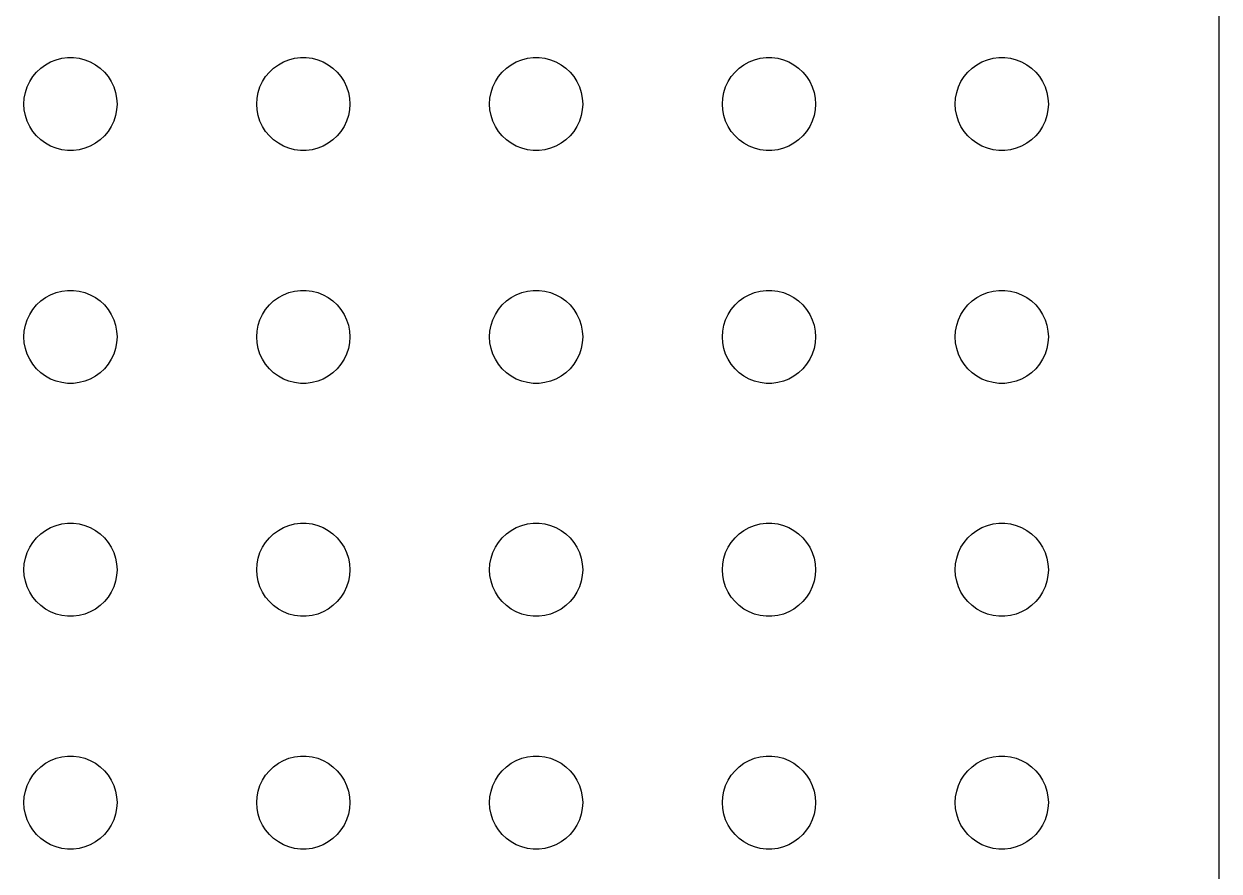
# Model space of a CAD drawing. Header units: metres. Extents: x -150 to 150, y -112 to 112.
# Drawn here: x 111 to 149.5, y -84.71 to -57.42 of the extents above; entities that cross this region are included whole.
import ezdxf

# ---------------------------------------------------------------- set-up
doc = ezdxf.new("R2010")
doc.units = ezdxf.units.M

msp = doc.modelspace()

# ---------------------------------------------------------------- linework, layer by layer
for p, q in [((149.5, -107), (149.5, 107)), ((112.219, -58.5266), (112.406, -58.503)), ((112.406, -58.503), (112.594, -58.503)), ((112.594, -58.503), (112.781, -58.5266)), ((119.719, -58.5266), (119.906, -58.503)), ((119.906, -58.503), (120.094, -58.503)), ((120.094, -58.503), (120.281, -58.5266)), ((127.219, -58.5266), (127.406, -58.503)), ((127.406, -58.503), (127.594, -58.503)), ((127.594, -58.503), (127.781, -58.5266)), ((134.719, -58.5266), (134.906, -58.503)), ((134.906, -58.503), (135.094, -58.503)), ((135.094, -58.503), (135.281, -58.5266)), ((142.219, -58.5266), (142.406, -58.503)), ((142.406, -58.503), (142.594, -58.503)), ((142.594, -58.503), (142.781, -58.5266)), ((111.407, -58.9732), (111.544, -58.8442)), ((111.544, -58.8442), (111.696, -58.7335)), ((111.696, -58.7335), (111.861, -58.6428)), ((111.861, -58.6428), (112.036, -58.5734)), ((112.036, -58.5734), (112.219, -58.5266)), ((112.781, -58.5266), (112.964, -58.5734)), ((112.964, -58.5734), (113.139, -58.6428)), ((113.139, -58.6428), (113.304, -58.7335)), ((113.304, -58.7335), (113.456, -58.8442)), ((113.456, -58.8442), (113.593, -58.9732)), ((118.907, -58.9732), (119.044, -58.8442)), ((119.044, -58.8442), (119.196, -58.7335)), ((119.196, -58.7335), (119.361, -58.6428)), ((119.361, -58.6428), (119.536, -58.5734)), ((119.536, -58.5734), (119.719, -58.5266)), ((120.281, -58.5266), (120.464, -58.5734)), ((120.464, -58.5734), (120.639, -58.6428)), ((120.639, -58.6428), (120.804, -58.7335)), ((120.804, -58.7335), (120.956, -58.8442)), ((120.956, -58.8442), (121.093, -58.9732)), ((126.407, -58.9732), (126.544, -58.8442)), ((126.544, -58.8442), (126.696, -58.7335)), ((126.696, -58.7335), (126.861, -58.6428)), ((126.861, -58.6428), (127.036, -58.5734)), ((127.036, -58.5734), (127.219, -58.5266)), ((127.781, -58.5266), (127.964, -58.5734)), ((127.964, -58.5734), (128.139, -58.6428)), ((128.139, -58.6428), (128.304, -58.7335)), ((128.304, -58.7335), (128.456, -58.8442)), ((128.456, -58.8442), (128.593, -58.9732)), ((133.907, -58.9732), (134.044, -58.8442)), ((134.044, -58.8442), (134.196, -58.7335)), ((134.196, -58.7335), (134.361, -58.6428)), ((134.361, -58.6428), (134.536, -58.5734)), ((134.536, -58.5734), (134.719, -58.5266)), ((135.281, -58.5266), (135.464, -58.5734)), ((135.464, -58.5734), (135.639, -58.6428)), ((135.639, -58.6428), (135.804, -58.7335)), ((135.804, -58.7335), (135.956, -58.8442)), ((135.956, -58.8442), (136.093, -58.9732)), ((141.407, -58.9732), (141.544, -58.8442)), ((141.544, -58.8442), (141.696, -58.7335)), ((141.696, -58.7335), (141.861, -58.6428)), ((141.861, -58.6428), (142.036, -58.5734)), ((142.036, -58.5734), (142.219, -58.5266)), ((142.781, -58.5266), (142.964, -58.5734)), ((142.964, -58.5734), (143.139, -58.6428)), ((143.139, -58.6428), (143.304, -58.7335)), ((143.304, -58.7335), (143.456, -58.8442)), ((143.456, -58.8442), (143.593, -58.9732)), ((111.105, -59.4478), (111.186, -59.2774)), ((111.186, -59.2774), (111.286, -59.1183)), ((111.286, -59.1183), (111.407, -58.9732)), ((113.593, -58.9732), (113.714, -59.1183)), ((113.714, -59.1183), (113.814, -59.2774)), ((113.814, -59.2774), (113.895, -59.4478)), ((118.605, -59.4478), (118.686, -59.2774)), ((118.686, -59.2774), (118.786, -59.1183)), ((118.786, -59.1183), (118.907, -58.9732)), ((121.093, -58.9732), (121.214, -59.1183)), ((121.214, -59.1183), (121.314, -59.2774)), ((121.314, -59.2774), (121.395, -59.4478)), ((126.105, -59.4478), (126.186, -59.2774)), ((126.186, -59.2774), (126.286, -59.1183)), ((126.286, -59.1183), (126.407, -58.9732)), ((128.593, -58.9732), (128.714, -59.1183)), ((128.714, -59.1183), (128.814, -59.2774)), ((128.814, -59.2774), (128.895, -59.4478)), ((133.605, -59.4478), (133.686, -59.2774)), ((133.686, -59.2774), (133.786, -59.1183)), ((133.786, -59.1183), (133.907, -58.9732)), ((136.093, -58.9732), (136.214, -59.1183)), ((136.214, -59.1183), (136.314, -59.2774)), ((136.314, -59.2774), (136.395, -59.4478)), ((141.105, -59.4478), (141.186, -59.2774)), ((141.186, -59.2774), (141.286, -59.1183)), ((141.286, -59.1183), (141.407, -58.9732)), ((143.593, -58.9732), (143.714, -59.1183)), ((143.714, -59.1183), (143.814, -59.2774)), ((143.814, -59.2774), (143.895, -59.4478)), ((111.012, -59.812), (111.047, -59.627)), ((111.047, -59.627), (111.105, -59.4478)), ((113.895, -59.4478), (113.953, -59.627)), ((113.953, -59.627), (113.988, -59.812)), ((118.512, -59.812), (118.547, -59.627)), ((118.547, -59.627), (118.605, -59.4478)), ((121.395, -59.4478), (121.453, -59.627)), ((121.453, -59.627), (121.488, -59.812)), ((126.012, -59.812), (126.047, -59.627)), ((126.047, -59.627), (126.105, -59.4478)), ((128.895, -59.4478), (128.953, -59.627)), ((128.953, -59.627), (128.988, -59.812)), ((133.512, -59.812), (133.547, -59.627)), ((133.547, -59.627), (133.605, -59.4478)), ((136.395, -59.4478), (136.453, -59.627)), ((136.453, -59.627), (136.488, -59.812)), ((141.012, -59.812), (141.047, -59.627)), ((141.047, -59.627), (141.105, -59.4478)), ((143.895, -59.4478), (143.953, -59.627)), ((143.953, -59.627), (143.988, -59.812)), ((111, -60), (111.012, -59.812)), ((111.012, -60.188), (111, -60)), ((113.988, -59.812), (114, -60)), ((114, -60), (113.988, -60.188)), ((118.5, -60), (118.512, -59.812)), ((118.512, -60.188), (118.5, -60)), ((121.488, -59.812), (121.5, -60)), ((121.5, -60), (121.488, -60.188)), ((126, -60), (126.012, -59.812)), ((126.012, -60.188), (126, -60)), ((128.988, -59.812), (129, -60)), ((129, -60), (128.988, -60.188)), ((133.5, -60), (133.512, -59.812)), ((133.512, -60.188), (133.5, -60)), ((136.488, -59.812), (136.5, -60)), ((136.5, -60), (136.488, -60.188)), ((141, -60), (141.012, -59.812)), ((141.012, -60.188), (141, -60)), ((143.988, -59.812), (144, -60)), ((144, -60), (143.988, -60.188)), ((111.047, -60.373), (111.012, -60.188)), ((111.105, -60.5522), (111.047, -60.373)), ((113.953, -60.373), (113.895, -60.5522)), ((113.988, -60.188), (113.953, -60.373)), ((118.547, -60.373), (118.512, -60.188)), ((118.605, -60.5522), (118.547, -60.373)), ((121.453, -60.373), (121.395, -60.5522)), ((121.488, -60.188), (121.453, -60.373)), ((126.047, -60.373), (126.012, -60.188)), ((126.105, -60.5522), (126.047, -60.373)), ((128.953, -60.373), (128.895, -60.5522)), ((128.988, -60.188), (128.953, -60.373)), ((133.547, -60.373), (133.512, -60.188)), ((133.605, -60.5522), (133.547, -60.373)), ((136.453, -60.373), (136.395, -60.5522)), ((136.488, -60.188), (136.453, -60.373)), ((141.047, -60.373), (141.012, -60.188)), ((141.105, -60.5522), (141.047, -60.373)), ((143.953, -60.373), (143.895, -60.5522)), ((143.988, -60.188), (143.953, -60.373)), ((111.186, -60.7226), (111.105, -60.5522)), ((111.286, -60.8817), (111.186, -60.7226)), ((113.814, -60.7226), (113.714, -60.8817)), ((113.895, -60.5522), (113.814, -60.7226)), ((118.686, -60.7226), (118.605, -60.5522)), ((118.786, -60.8817), (118.686, -60.7226)), ((121.314, -60.7226), (121.214, -60.8817)), ((121.395, -60.5522), (121.314, -60.7226)), ((126.186, -60.7226), (126.105, -60.5522)), ((126.286, -60.8817), (126.186, -60.7226)), ((128.814, -60.7226), (128.714, -60.8817)), ((128.895, -60.5522), (128.814, -60.7226)), ((133.686, -60.7226), (133.605, -60.5522)), ((133.786, -60.8817), (133.686, -60.7226)), ((136.314, -60.7226), (136.214, -60.8817)), ((136.395, -60.5522), (136.314, -60.7226)), ((141.186, -60.7226), (141.105, -60.5522)), ((141.286, -60.8817), (141.186, -60.7226)), ((143.814, -60.7226), (143.714, -60.8817)), ((143.895, -60.5522), (143.814, -60.7226)), ((111.407, -61.0268), (111.286, -60.8817)), ((111.544, -61.1558), (111.407, -61.0268)), ((111.696, -61.2665), (111.544, -61.1558)), ((113.456, -61.1558), (113.304, -61.2665)), ((113.593, -61.0268), (113.456, -61.1558)), ((113.714, -60.8817), (113.593, -61.0268)), ((118.907, -61.0268), (118.786, -60.8817)), ((119.044, -61.1558), (118.907, -61.0268)), ((119.196, -61.2665), (119.044, -61.1558)), ((120.956, -61.1558), (120.804, -61.2665)), ((121.093, -61.0268), (120.956, -61.1558)), ((121.214, -60.8817), (121.093, -61.0268)), ((126.407, -61.0268), (126.286, -60.8817)), ((126.544, -61.1558), (126.407, -61.0268)), ((126.696, -61.2665), (126.544, -61.1558)), ((128.456, -61.1558), (128.304, -61.2665)), ((128.593, -61.0268), (128.456, -61.1558)), ((128.714, -60.8817), (128.593, -61.0268)), ((133.907, -61.0268), (133.786, -60.8817)), ((134.044, -61.1558), (133.907, -61.0268)), ((134.196, -61.2665), (134.044, -61.1558)), ((135.956, -61.1558), (135.804, -61.2665)), ((136.093, -61.0268), (135.956, -61.1558)), ((136.214, -60.8817), (136.093, -61.0268)), ((141.407, -61.0268), (141.286, -60.8817)), ((141.544, -61.1558), (141.407, -61.0268)), ((141.696, -61.2665), (141.544, -61.1558)), ((143.456, -61.1558), (143.304, -61.2665)), ((143.593, -61.0268), (143.456, -61.1558)), ((143.714, -60.8817), (143.593, -61.0268)), ((111.861, -61.3572), (111.696, -61.2665)), ((112.036, -61.4266), (111.861, -61.3572)), ((112.219, -61.4734), (112.036, -61.4266)), ((112.406, -61.497), (112.219, -61.4734)), ((112.594, -61.497), (112.406, -61.497)), ((112.781, -61.4734), (112.594, -61.497)), ((112.964, -61.4266), (112.781, -61.4734)), ((113.139, -61.3572), (112.964, -61.4266)), ((113.304, -61.2665), (113.139, -61.3572)), ((119.361, -61.3572), (119.196, -61.2665)), ((119.536, -61.4266), (119.361, -61.3572)), ((119.719, -61.4734), (119.536, -61.4266)), ((119.906, -61.497), (119.719, -61.4734)), ((120.094, -61.497), (119.906, -61.497)), ((120.281, -61.4734), (120.094, -61.497)), ((120.464, -61.4266), (120.281, -61.4734)), ((120.639, -61.3572), (120.464, -61.4266)), ((120.804, -61.2665), (120.639, -61.3572)), ((126.861, -61.3572), (126.696, -61.2665)), ((127.036, -61.4266), (126.861, -61.3572)), ((127.219, -61.4734), (127.036, -61.4266)), ((127.406, -61.497), (127.219, -61.4734)), ((127.594, -61.497), (127.406, -61.497)), ((127.781, -61.4734), (127.594, -61.497)), ((127.964, -61.4266), (127.781, -61.4734)), ((128.139, -61.3572), (127.964, -61.4266)), ((128.304, -61.2665), (128.139, -61.3572)), ((134.361, -61.3572), (134.196, -61.2665)), ((134.536, -61.4266), (134.361, -61.3572)), ((134.719, -61.4734), (134.536, -61.4266)), ((134.906, -61.497), (134.719, -61.4734)), ((135.094, -61.497), (134.906, -61.497)), ((135.281, -61.4734), (135.094, -61.497)), ((135.464, -61.4266), (135.281, -61.4734)), ((135.639, -61.3572), (135.464, -61.4266)), ((135.804, -61.2665), (135.639, -61.3572)), ((141.861, -61.3572), (141.696, -61.2665)), ((142.036, -61.4266), (141.861, -61.3572)), ((142.219, -61.4734), (142.036, -61.4266)), ((142.406, -61.497), (142.219, -61.4734)), ((142.594, -61.497), (142.406, -61.497)), ((142.781, -61.4734), (142.594, -61.497)), ((142.964, -61.4266), (142.781, -61.4734)), ((143.139, -61.3572), (142.964, -61.4266)), ((143.304, -61.2665), (143.139, -61.3572)), ((111.696, -66.2335), (111.861, -66.1428)), ((111.861, -66.1428), (112.036, -66.0734)), ((112.036, -66.0734), (112.219, -66.0266)), ((112.219, -66.0266), (112.406, -66.003)), ((112.406, -66.003), (112.594, -66.003)), ((112.594, -66.003), (112.781, -66.0266)), ((112.781, -66.0266), (112.964, -66.0734)), ((112.964, -66.0734), (113.139, -66.1428)), ((113.139, -66.1428), (113.304, -66.2335)), ((119.196, -66.2335), (119.361, -66.1428)), ((119.361, -66.1428), (119.536, -66.0734)), ((119.536, -66.0734), (119.719, -66.0266)), ((119.719, -66.0266), (119.906, -66.003)), ((119.906, -66.003), (120.094, -66.003)), ((120.094, -66.003), (120.281, -66.0266)), ((120.281, -66.0266), (120.464, -66.0734)), ((120.464, -66.0734), (120.639, -66.1428)), ((120.639, -66.1428), (120.804, -66.2335)), ((126.696, -66.2335), (126.861, -66.1428)), ((126.861, -66.1428), (127.036, -66.0734)), ((127.036, -66.0734), (127.219, -66.0266)), ((127.219, -66.0266), (127.406, -66.003)), ((127.406, -66.003), (127.594, -66.003)), ((127.594, -66.003), (127.781, -66.0266)), ((127.781, -66.0266), (127.964, -66.0734)), ((127.964, -66.0734), (128.139, -66.1428)), ((128.139, -66.1428), (128.304, -66.2335)), ((134.196, -66.2335), (134.361, -66.1428)), ((134.361, -66.1428), (134.536, -66.0734)), ((134.536, -66.0734), (134.719, -66.0266)), ((134.719, -66.0266), (134.906, -66.003)), ((134.906, -66.003), (135.094, -66.003)), ((135.094, -66.003), (135.281, -66.0266)), ((135.281, -66.0266), (135.464, -66.0734)), ((135.464, -66.0734), (135.639, -66.1428)), ((135.639, -66.1428), (135.804, -66.2335)), ((141.696, -66.2335), (141.861, -66.1428)), ((141.861, -66.1428), (142.036, -66.0734)), ((142.036, -66.0734), (142.219, -66.0266)), ((142.219, -66.0266), (142.406, -66.003)), ((142.406, -66.003), (142.594, -66.003)), ((142.594, -66.003), (142.781, -66.0266)), ((142.781, -66.0266), (142.964, -66.0734)), ((142.964, -66.0734), (143.139, -66.1428)), ((143.139, -66.1428), (143.304, -66.2335)), ((111.286, -66.6183), (111.407, -66.4732)), ((111.407, -66.4732), (111.544, -66.3442)), ((111.544, -66.3442), (111.696, -66.2335)), ((113.304, -66.2335), (113.456, -66.3442)), ((113.456, -66.3442), (113.593, -66.4732)), ((113.593, -66.4732), (113.714, -66.6183)), ((118.786, -66.6183), (118.907, -66.4732)), ((118.907, -66.4732), (119.044, -66.3442)), ((119.044, -66.3442), (119.196, -66.2335)), ((120.804, -66.2335), (120.956, -66.3442)), ((120.956, -66.3442), (121.093, -66.4732)), ((121.093, -66.4732), (121.214, -66.6183)), ((126.286, -66.6183), (126.407, -66.4732)), ((126.407, -66.4732), (126.544, -66.3442)), ((126.544, -66.3442), (126.696, -66.2335)), ((128.304, -66.2335), (128.456, -66.3442)), ((128.456, -66.3442), (128.593, -66.4732)), ((128.593, -66.4732), (128.714, -66.6183)), ((133.786, -66.6183), (133.907, -66.4732)), ((133.907, -66.4732), (134.044, -66.3442)), ((134.044, -66.3442), (134.196, -66.2335)), ((135.804, -66.2335), (135.956, -66.3442)), ((135.956, -66.3442), (136.093, -66.4732)), ((136.093, -66.4732), (136.214, -66.6183)), ((141.286, -66.6183), (141.407, -66.4732)), ((141.407, -66.4732), (141.544, -66.3442)), ((141.544, -66.3442), (141.696, -66.2335)), ((143.304, -66.2335), (143.456, -66.3442)), ((143.456, -66.3442), (143.593, -66.4732)), ((143.593, -66.4732), (143.714, -66.6183)), ((111.047, -67.127), (111.105, -66.9478)), ((111.105, -66.9478), (111.186, -66.7774)), ((111.186, -66.7774), (111.286, -66.6183)), ((113.714, -66.6183), (113.814, -66.7774)), ((113.814, -66.7774), (113.895, -66.9478)), ((113.895, -66.9478), (113.953, -67.127)), ((118.547, -67.127), (118.605, -66.9478)), ((118.605, -66.9478), (118.686, -66.7774)), ((118.686, -66.7774), (118.786, -66.6183)), ((121.214, -66.6183), (121.314, -66.7774)), ((121.314, -66.7774), (121.395, -66.9478)), ((121.395, -66.9478), (121.453, -67.127)), ((126.047, -67.127), (126.105, -66.9478)), ((126.105, -66.9478), (126.186, -66.7774)), ((126.186, -66.7774), (126.286, -66.6183)), ((128.714, -66.6183), (128.814, -66.7774)), ((128.814, -66.7774), (128.895, -66.9478)), ((128.895, -66.9478), (128.953, -67.127)), ((133.547, -67.127), (133.605, -66.9478)), ((133.605, -66.9478), (133.686, -66.7774)), ((133.686, -66.7774), (133.786, -66.6183)), ((136.214, -66.6183), (136.314, -66.7774)), ((136.314, -66.7774), (136.395, -66.9478)), ((136.395, -66.9478), (136.453, -67.127)), ((141.047, -67.127), (141.105, -66.9478)), ((141.105, -66.9478), (141.186, -66.7774)), ((141.186, -66.7774), (141.286, -66.6183)), ((143.714, -66.6183), (143.814, -66.7774)), ((143.814, -66.7774), (143.895, -66.9478)), ((143.895, -66.9478), (143.953, -67.127)), ((111, -67.5), (111.012, -67.312)), ((111.012, -67.312), (111.047, -67.127)), ((113.953, -67.127), (113.988, -67.312)), ((113.988, -67.312), (114, -67.5)), ((118.5, -67.5), (118.512, -67.312)), ((118.512, -67.312), (118.547, -67.127)), ((121.453, -67.127), (121.488, -67.312)), ((121.488, -67.312), (121.5, -67.5)), ((126, -67.5), (126.012, -67.312)), ((126.012, -67.312), (126.047, -67.127)), ((128.953, -67.127), (128.988, -67.312)), ((128.988, -67.312), (129, -67.5)), ((133.5, -67.5), (133.512, -67.312)), ((133.512, -67.312), (133.547, -67.127)), ((136.453, -67.127), (136.488, -67.312)), ((136.488, -67.312), (136.5, -67.5)), ((141, -67.5), (141.012, -67.312)), ((141.012, -67.312), (141.047, -67.127)), ((143.953, -67.127), (143.988, -67.312)), ((143.988, -67.312), (144, -67.5)), ((111.012, -67.688), (111, -67.5)), ((111.047, -67.873), (111.012, -67.688)), ((113.988, -67.688), (113.953, -67.873)), ((114, -67.5), (113.988, -67.688)), ((118.512, -67.688), (118.5, -67.5)), ((118.547, -67.873), (118.512, -67.688)), ((121.488, -67.688), (121.453, -67.873)), ((121.5, -67.5), (121.488, -67.688)), ((126.012, -67.688), (126, -67.5)), ((126.047, -67.873), (126.012, -67.688)), ((128.988, -67.688), (128.953, -67.873)), ((129, -67.5), (128.988, -67.688)), ((133.512, -67.688), (133.5, -67.5)), ((133.547, -67.873), (133.512, -67.688)), ((136.488, -67.688), (136.453, -67.873)), ((136.5, -67.5), (136.488, -67.688)), ((141.012, -67.688), (141, -67.5)), ((141.047, -67.873), (141.012, -67.688)), ((143.988, -67.688), (143.953, -67.873)), ((144, -67.5), (143.988, -67.688)), ((111.105, -68.0522), (111.047, -67.873)), ((111.186, -68.2226), (111.105, -68.0522)), ((113.895, -68.0522), (113.814, -68.2226)), ((113.953, -67.873), (113.895, -68.0522)), ((118.605, -68.0522), (118.547, -67.873)), ((118.686, -68.2226), (118.605, -68.0522)), ((121.395, -68.0522), (121.314, -68.2226)), ((121.453, -67.873), (121.395, -68.0522)), ((126.105, -68.0522), (126.047, -67.873)), ((126.186, -68.2226), (126.105, -68.0522)), ((128.895, -68.0522), (128.814, -68.2226)), ((128.953, -67.873), (128.895, -68.0522)), ((133.605, -68.0522), (133.547, -67.873)), ((133.686, -68.2226), (133.605, -68.0522)), ((136.395, -68.0522), (136.314, -68.2226)), ((136.453, -67.873), (136.395, -68.0522)), ((141.105, -68.0522), (141.047, -67.873)), ((141.186, -68.2226), (141.105, -68.0522)), ((143.895, -68.0522), (143.814, -68.2226)), ((143.953, -67.873), (143.895, -68.0522)), ((111.286, -68.3817), (111.186, -68.2226)), ((111.407, -68.5268), (111.286, -68.3817)), ((111.544, -68.6558), (111.407, -68.5268)), ((113.593, -68.5268), (113.456, -68.6558)), ((113.714, -68.3817), (113.593, -68.5268)), ((113.814, -68.2226), (113.714, -68.3817)), ((118.786, -68.3817), (118.686, -68.2226)), ((118.907, -68.5268), (118.786, -68.3817)), ((119.044, -68.6558), (118.907, -68.5268)), ((121.093, -68.5268), (120.956, -68.6558)), ((121.214, -68.3817), (121.093, -68.5268)), ((121.314, -68.2226), (121.214, -68.3817)), ((126.286, -68.3817), (126.186, -68.2226)), ((126.407, -68.5268), (126.286, -68.3817)), ((126.544, -68.6558), (126.407, -68.5268)), ((128.593, -68.5268), (128.456, -68.6558)), ((128.714, -68.3817), (128.593, -68.5268)), ((128.814, -68.2226), (128.714, -68.3817)), ((133.786, -68.3817), (133.686, -68.2226)), ((133.907, -68.5268), (133.786, -68.3817)), ((134.044, -68.6558), (133.907, -68.5268)), ((136.093, -68.5268), (135.956, -68.6558)), ((136.214, -68.3817), (136.093, -68.5268)), ((136.314, -68.2226), (136.214, -68.3817)), ((141.286, -68.3817), (141.186, -68.2226)), ((141.407, -68.5268), (141.286, -68.3817)), ((141.544, -68.6558), (141.407, -68.5268)), ((143.593, -68.5268), (143.456, -68.6558)), ((143.714, -68.3817), (143.593, -68.5268)), ((143.814, -68.2226), (143.714, -68.3817)), ((111.696, -68.7665), (111.544, -68.6558)), ((111.861, -68.8572), (111.696, -68.7665)), ((112.036, -68.9266), (111.861, -68.8572)), ((113.139, -68.8572), (112.964, -68.9266)), ((113.304, -68.7665), (113.139, -68.8572)), ((113.456, -68.6558), (113.304, -68.7665)), ((119.196, -68.7665), (119.044, -68.6558)), ((119.361, -68.8572), (119.196, -68.7665)), ((119.536, -68.9266), (119.361, -68.8572)), ((120.639, -68.8572), (120.464, -68.9266)), ((120.804, -68.7665), (120.639, -68.8572)), ((120.956, -68.6558), (120.804, -68.7665)), ((126.696, -68.7665), (126.544, -68.6558)), ((126.861, -68.8572), (126.696, -68.7665)), ((127.036, -68.9266), (126.861, -68.8572)), ((128.139, -68.8572), (127.964, -68.9266)), ((128.304, -68.7665), (128.139, -68.8572)), ((128.456, -68.6558), (128.304, -68.7665)), ((134.196, -68.7665), (134.044, -68.6558)), ((134.361, -68.8572), (134.196, -68.7665)), ((134.536, -68.9266), (134.361, -68.8572)), ((135.639, -68.8572), (135.464, -68.9266)), ((135.804, -68.7665), (135.639, -68.8572)), ((135.956, -68.6558), (135.804, -68.7665)), ((141.696, -68.7665), (141.544, -68.6558)), ((141.861, -68.8572), (141.696, -68.7665)), ((142.036, -68.9266), (141.861, -68.8572)), ((143.139, -68.8572), (142.964, -68.9266)), ((143.304, -68.7665), (143.139, -68.8572)), ((143.456, -68.6558), (143.304, -68.7665)), ((112.219, -68.9734), (112.036, -68.9266)), ((112.406, -68.997), (112.219, -68.9734)), ((112.594, -68.997), (112.406, -68.997)), ((112.781, -68.9734), (112.594, -68.997)), ((112.964, -68.9266), (112.781, -68.9734)), ((119.719, -68.9734), (119.536, -68.9266)), ((119.906, -68.997), (119.719, -68.9734)), ((120.094, -68.997), (119.906, -68.997)), ((120.281, -68.9734), (120.094, -68.997)), ((120.464, -68.9266), (120.281, -68.9734)), ((127.219, -68.9734), (127.036, -68.9266)), ((127.406, -68.997), (127.219, -68.9734)), ((127.594, -68.997), (127.406, -68.997)), ((127.781, -68.9734), (127.594, -68.997)), ((127.964, -68.9266), (127.781, -68.9734)), ((134.719, -68.9734), (134.536, -68.9266)), ((134.906, -68.997), (134.719, -68.9734)), ((135.094, -68.997), (134.906, -68.997)), ((135.281, -68.9734), (135.094, -68.997)), ((135.464, -68.9266), (135.281, -68.9734)), ((142.219, -68.9734), (142.036, -68.9266)), ((142.406, -68.997), (142.219, -68.9734)), ((142.594, -68.997), (142.406, -68.997)), ((142.781, -68.9734), (142.594, -68.997)), ((142.964, -68.9266), (142.781, -68.9734)), ((112.036, -73.5734), (112.219, -73.5266)), ((112.219, -73.5266), (112.406, -73.503)), ((112.406, -73.503), (112.594, -73.503)), ((112.594, -73.503), (112.781, -73.5266)), ((112.781, -73.5266), (112.964, -73.5734)), ((119.536, -73.5734), (119.719, -73.5266)), ((119.719, -73.5266), (119.906, -73.503)), ((119.906, -73.503), (120.094, -73.503)), ((120.094, -73.503), (120.281, -73.5266)), ((120.281, -73.5266), (120.464, -73.5734)), ((127.036, -73.5734), (127.219, -73.5266)), ((127.219, -73.5266), (127.406, -73.503)), ((127.406, -73.503), (127.594, -73.503)), ((127.594, -73.503), (127.781, -73.5266)), ((127.781, -73.5266), (127.964, -73.5734)), ((134.536, -73.5734), (134.719, -73.5266)), ((134.719, -73.5266), (134.906, -73.503)), ((134.906, -73.503), (135.094, -73.503)), ((135.094, -73.503), (135.281, -73.5266)), ((135.281, -73.5266), (135.464, -73.5734)), ((142.036, -73.5734), (142.219, -73.5266)), ((142.219, -73.5266), (142.406, -73.503)), ((142.406, -73.503), (142.594, -73.503)), ((142.594, -73.503), (142.781, -73.5266)), ((142.781, -73.5266), (142.964, -73.5734)), ((111.407, -73.9732), (111.544, -73.8442)), ((111.544, -73.8442), (111.696, -73.7335)), ((111.696, -73.7335), (111.861, -73.6428)), ((111.861, -73.6428), (112.036, -73.5734)), ((112.964, -73.5734), (113.139, -73.6428)), ((113.139, -73.6428), (113.304, -73.7335)), ((113.304, -73.7335), (113.456, -73.8442)), ((113.456, -73.8442), (113.593, -73.9732)), ((118.907, -73.9732), (119.044, -73.8442)), ((119.044, -73.8442), (119.196, -73.7335)), ((119.196, -73.7335), (119.361, -73.6428)), ((119.361, -73.6428), (119.536, -73.5734)), ((120.464, -73.5734), (120.639, -73.6428)), ((120.639, -73.6428), (120.804, -73.7335)), ((120.804, -73.7335), (120.956, -73.8442)), ((120.956, -73.8442), (121.093, -73.9732)), ((126.407, -73.9732), (126.544, -73.8442)), ((126.544, -73.8442), (126.696, -73.7335)), ((126.696, -73.7335), (126.861, -73.6428)), ((126.861, -73.6428), (127.036, -73.5734)), ((127.964, -73.5734), (128.139, -73.6428)), ((128.139, -73.6428), (128.304, -73.7335)), ((128.304, -73.7335), (128.456, -73.8442)), ((128.456, -73.8442), (128.593, -73.9732)), ((133.907, -73.9732), (134.044, -73.8442)), ((134.044, -73.8442), (134.196, -73.7335)), ((134.196, -73.7335), (134.361, -73.6428)), ((134.361, -73.6428), (134.536, -73.5734)), ((135.464, -73.5734), (135.639, -73.6428)), ((135.639, -73.6428), (135.804, -73.7335)), ((135.804, -73.7335), (135.956, -73.8442)), ((135.956, -73.8442), (136.093, -73.9732)), ((141.407, -73.9732), (141.544, -73.8442)), ((141.544, -73.8442), (141.696, -73.7335)), ((141.696, -73.7335), (141.861, -73.6428)), ((141.861, -73.6428), (142.036, -73.5734)), ((142.964, -73.5734), (143.139, -73.6428)), ((143.139, -73.6428), (143.304, -73.7335)), ((143.304, -73.7335), (143.456, -73.8442)), ((143.456, -73.8442), (143.593, -73.9732)), ((111.105, -74.4478), (111.186, -74.2774)), ((111.186, -74.2774), (111.286, -74.1183)), ((111.286, -74.1183), (111.407, -73.9732)), ((113.593, -73.9732), (113.714, -74.1183)), ((113.714, -74.1183), (113.814, -74.2774)), ((113.814, -74.2774), (113.895, -74.4478)), ((118.605, -74.4478), (118.686, -74.2774)), ((118.686, -74.2774), (118.786, -74.1183)), ((118.786, -74.1183), (118.907, -73.9732)), ((121.093, -73.9732), (121.214, -74.1183)), ((121.214, -74.1183), (121.314, -74.2774)), ((121.314, -74.2774), (121.395, -74.4478)), ((126.105, -74.4478), (126.186, -74.2774)), ((126.186, -74.2774), (126.286, -74.1183)), ((126.286, -74.1183), (126.407, -73.9732)), ((128.593, -73.9732), (128.714, -74.1183)), ((128.714, -74.1183), (128.814, -74.2774)), ((128.814, -74.2774), (128.895, -74.4478)), ((133.605, -74.4478), (133.686, -74.2774)), ((133.686, -74.2774), (133.786, -74.1183)), ((133.786, -74.1183), (133.907, -73.9732)), ((136.093, -73.9732), (136.214, -74.1183)), ((136.214, -74.1183), (136.314, -74.2774)), ((136.314, -74.2774), (136.395, -74.4478)), ((141.105, -74.4478), (141.186, -74.2774)), ((141.186, -74.2774), (141.286, -74.1183)), ((141.286, -74.1183), (141.407, -73.9732)), ((143.593, -73.9732), (143.714, -74.1183)), ((143.714, -74.1183), (143.814, -74.2774)), ((143.814, -74.2774), (143.895, -74.4478)), ((111.012, -74.812), (111.047, -74.627)), ((111.047, -74.627), (111.105, -74.4478)), ((113.895, -74.4478), (113.953, -74.627)), ((113.953, -74.627), (113.988, -74.812)), ((118.512, -74.812), (118.547, -74.627)), ((118.547, -74.627), (118.605, -74.4478)), ((121.395, -74.4478), (121.453, -74.627)), ((121.453, -74.627), (121.488, -74.812)), ((126.012, -74.812), (126.047, -74.627)), ((126.047, -74.627), (126.105, -74.4478)), ((128.895, -74.4478), (128.953, -74.627)), ((128.953, -74.627), (128.988, -74.812)), ((133.512, -74.812), (133.547, -74.627)), ((133.547, -74.627), (133.605, -74.4478)), ((136.395, -74.4478), (136.453, -74.627)), ((136.453, -74.627), (136.488, -74.812)), ((141.012, -74.812), (141.047, -74.627)), ((141.047, -74.627), (141.105, -74.4478)), ((143.895, -74.4478), (143.953, -74.627)), ((143.953, -74.627), (143.988, -74.812)), ((111, -75), (111.012, -74.812)), ((111.012, -75.188), (111, -75)), ((113.988, -74.812), (114, -75)), ((114, -75), (113.988, -75.188)), ((118.5, -75), (118.512, -74.812)), ((118.512, -75.188), (118.5, -75)), ((121.488, -74.812), (121.5, -75)), ((121.5, -75), (121.488, -75.188)), ((126, -75), (126.012, -74.812)), ((126.012, -75.188), (126, -75)), ((128.988, -74.812), (129, -75)), ((129, -75), (128.988, -75.188)), ((133.5, -75), (133.512, -74.812)), ((133.512, -75.188), (133.5, -75)), ((136.488, -74.812), (136.5, -75)), ((136.5, -75), (136.488, -75.188)), ((141, -75), (141.012, -74.812)), ((141.012, -75.188), (141, -75)), ((143.988, -74.812), (144, -75)), ((144, -75), (143.988, -75.188)), ((111.047, -75.373), (111.012, -75.188)), ((111.105, -75.5522), (111.047, -75.373)), ((113.953, -75.373), (113.895, -75.5522)), ((113.988, -75.188), (113.953, -75.373)), ((118.547, -75.373), (118.512, -75.188)), ((118.605, -75.5522), (118.547, -75.373)), ((121.453, -75.373), (121.395, -75.5522)), ((121.488, -75.188), (121.453, -75.373)), ((126.047, -75.373), (126.012, -75.188)), ((126.105, -75.5522), (126.047, -75.373)), ((128.953, -75.373), (128.895, -75.5522)), ((128.988, -75.188), (128.953, -75.373)), ((133.547, -75.373), (133.512, -75.188)), ((133.605, -75.5522), (133.547, -75.373)), ((136.453, -75.373), (136.395, -75.5522)), ((136.488, -75.188), (136.453, -75.373)), ((141.047, -75.373), (141.012, -75.188)), ((141.105, -75.5522), (141.047, -75.373)), ((143.953, -75.373), (143.895, -75.5522)), ((143.988, -75.188), (143.953, -75.373)), ((111.186, -75.7226), (111.105, -75.5522)), ((111.286, -75.8817), (111.186, -75.7226)), ((113.814, -75.7226), (113.714, -75.8817)), ((113.895, -75.5522), (113.814, -75.7226)), ((118.686, -75.7226), (118.605, -75.5522)), ((118.786, -75.8817), (118.686, -75.7226)), ((121.314, -75.7226), (121.214, -75.8817)), ((121.395, -75.5522), (121.314, -75.7226)), ((126.186, -75.7226), (126.105, -75.5522)), ((126.286, -75.8817), (126.186, -75.7226)), ((128.814, -75.7226), (128.714, -75.8817)), ((128.895, -75.5522), (128.814, -75.7226)), ((133.686, -75.7226), (133.605, -75.5522)), ((133.786, -75.8817), (133.686, -75.7226)), ((136.314, -75.7226), (136.214, -75.8817)), ((136.395, -75.5522), (136.314, -75.7226)), ((141.186, -75.7226), (141.105, -75.5522)), ((141.286, -75.8817), (141.186, -75.7226)), ((143.814, -75.7226), (143.714, -75.8817)), ((143.895, -75.5522), (143.814, -75.7226)), ((111.407, -76.0268), (111.286, -75.8817)), ((111.544, -76.1558), (111.407, -76.0268)), ((111.696, -76.2665), (111.544, -76.1558)), ((113.456, -76.1558), (113.304, -76.2665)), ((113.593, -76.0268), (113.456, -76.1558)), ((113.714, -75.8817), (113.593, -76.0268)), ((118.907, -76.0268), (118.786, -75.8817)), ((119.044, -76.1558), (118.907, -76.0268)), ((119.196, -76.2665), (119.044, -76.1558)), ((120.956, -76.1558), (120.804, -76.2665)), ((121.093, -76.0268), (120.956, -76.1558)), ((121.214, -75.8817), (121.093, -76.0268)), ((126.407, -76.0268), (126.286, -75.8817)), ((126.544, -76.1558), (126.407, -76.0268)), ((126.696, -76.2665), (126.544, -76.1558)), ((128.456, -76.1558), (128.304, -76.2665)), ((128.593, -76.0268), (128.456, -76.1558)), ((128.714, -75.8817), (128.593, -76.0268)), ((133.907, -76.0268), (133.786, -75.8817)), ((134.044, -76.1558), (133.907, -76.0268)), ((134.196, -76.2665), (134.044, -76.1558)), ((135.956, -76.1558), (135.804, -76.2665)), ((136.093, -76.0268), (135.956, -76.1558)), ((136.214, -75.8817), (136.093, -76.0268)), ((141.407, -76.0268), (141.286, -75.8817)), ((141.544, -76.1558), (141.407, -76.0268)), ((141.696, -76.2665), (141.544, -76.1558)), ((143.456, -76.1558), (143.304, -76.2665)), ((143.593, -76.0268), (143.456, -76.1558)), ((143.714, -75.8817), (143.593, -76.0268)), ((111.861, -76.3572), (111.696, -76.2665)), ((112.036, -76.4266), (111.861, -76.3572)), ((112.219, -76.4734), (112.036, -76.4266)), ((112.406, -76.497), (112.219, -76.4734)), ((112.594, -76.497), (112.406, -76.497)), ((112.781, -76.4734), (112.594, -76.497)), ((112.964, -76.4266), (112.781, -76.4734)), ((113.139, -76.3572), (112.964, -76.4266)), ((113.304, -76.2665), (113.139, -76.3572)), ((119.361, -76.3572), (119.196, -76.2665)), ((119.536, -76.4266), (119.361, -76.3572)), ((119.719, -76.4734), (119.536, -76.4266)), ((119.906, -76.497), (119.719, -76.4734)), ((120.094, -76.497), (119.906, -76.497)), ((120.281, -76.4734), (120.094, -76.497)), ((120.464, -76.4266), (120.281, -76.4734)), ((120.639, -76.3572), (120.464, -76.4266)), ((120.804, -76.2665), (120.639, -76.3572)), ((126.861, -76.3572), (126.696, -76.2665)), ((127.036, -76.4266), (126.861, -76.3572)), ((127.219, -76.4734), (127.036, -76.4266)), ((127.406, -76.497), (127.219, -76.4734)), ((127.594, -76.497), (127.406, -76.497)), ((127.781, -76.4734), (127.594, -76.497)), ((127.964, -76.4266), (127.781, -76.4734)), ((128.139, -76.3572), (127.964, -76.4266)), ((128.304, -76.2665), (128.139, -76.3572)), ((134.361, -76.3572), (134.196, -76.2665)), ((134.536, -76.4266), (134.361, -76.3572)), ((134.719, -76.4734), (134.536, -76.4266)), ((134.906, -76.497), (134.719, -76.4734)), ((135.094, -76.497), (134.906, -76.497)), ((135.281, -76.4734), (135.094, -76.497)), ((135.464, -76.4266), (135.281, -76.4734)), ((135.639, -76.3572), (135.464, -76.4266)), ((135.804, -76.2665), (135.639, -76.3572)), ((141.861, -76.3572), (141.696, -76.2665)), ((142.036, -76.4266), (141.861, -76.3572)), ((142.219, -76.4734), (142.036, -76.4266)), ((142.406, -76.497), (142.219, -76.4734)), ((142.594, -76.497), (142.406, -76.497)), ((142.781, -76.4734), (142.594, -76.497)), ((142.964, -76.4266), (142.781, -76.4734)), ((143.139, -76.3572), (142.964, -76.4266)), ((143.304, -76.2665), (143.139, -76.3572)), ((111.544, -81.3442), (111.696, -81.2335)), ((111.696, -81.2335), (111.861, -81.1428)), ((111.861, -81.1428), (112.036, -81.0734)), ((112.036, -81.0734), (112.219, -81.0266)), ((112.219, -81.0266), (112.406, -81.003)), ((112.406, -81.003), (112.594, -81.003)), ((112.594, -81.003), (112.781, -81.0266)), ((112.781, -81.0266), (112.964, -81.0734)), ((112.964, -81.0734), (113.139, -81.1428)), ((113.139, -81.1428), (113.304, -81.2335)), ((113.304, -81.2335), (113.456, -81.3442)), ((119.044, -81.3442), (119.196, -81.2335)), ((119.196, -81.2335), (119.361, -81.1428)), ((119.361, -81.1428), (119.536, -81.0734)), ((119.536, -81.0734), (119.719, -81.0266)), ((119.719, -81.0266), (119.906, -81.003)), ((119.906, -81.003), (120.094, -81.003)), ((120.094, -81.003), (120.281, -81.0266)), ((120.281, -81.0266), (120.464, -81.0734)), ((120.464, -81.0734), (120.639, -81.1428)), ((120.639, -81.1428), (120.804, -81.2335)), ((120.804, -81.2335), (120.956, -81.3442)), ((126.544, -81.3442), (126.696, -81.2335)), ((126.696, -81.2335), (126.861, -81.1428)), ((126.861, -81.1428), (127.036, -81.0734)), ((127.036, -81.0734), (127.219, -81.0266)), ((127.219, -81.0266), (127.406, -81.003)), ((127.406, -81.003), (127.594, -81.003)), ((127.594, -81.003), (127.781, -81.0266)), ((127.781, -81.0266), (127.964, -81.0734)), ((127.964, -81.0734), (128.139, -81.1428)), ((128.139, -81.1428), (128.304, -81.2335)), ((128.304, -81.2335), (128.456, -81.3442)), ((134.044, -81.3442), (134.196, -81.2335)), ((134.196, -81.2335), (134.361, -81.1428)), ((134.361, -81.1428), (134.536, -81.0734)), ((134.536, -81.0734), (134.719, -81.0266)), ((134.719, -81.0266), (134.906, -81.003)), ((134.906, -81.003), (135.094, -81.003)), ((135.094, -81.003), (135.281, -81.0266)), ((135.281, -81.0266), (135.464, -81.0734)), ((135.464, -81.0734), (135.639, -81.1428)), ((135.639, -81.1428), (135.804, -81.2335)), ((135.804, -81.2335), (135.956, -81.3442)), ((141.544, -81.3442), (141.696, -81.2335)), ((141.696, -81.2335), (141.861, -81.1428)), ((141.861, -81.1428), (142.036, -81.0734)), ((142.036, -81.0734), (142.219, -81.0266)), ((142.219, -81.0266), (142.406, -81.003)), ((142.406, -81.003), (142.594, -81.003)), ((142.594, -81.003), (142.781, -81.0266)), ((142.781, -81.0266), (142.964, -81.0734)), ((142.964, -81.0734), (143.139, -81.1428)), ((143.139, -81.1428), (143.304, -81.2335)), ((143.304, -81.2335), (143.456, -81.3442)), ((111.186, -81.7774), (111.286, -81.6183)), ((111.286, -81.6183), (111.407, -81.4732)), ((111.407, -81.4732), (111.544, -81.3442)), ((113.456, -81.3442), (113.593, -81.4732)), ((113.593, -81.4732), (113.714, -81.6183)), ((113.714, -81.6183), (113.814, -81.7774)), ((118.686, -81.7774), (118.786, -81.6183)), ((118.786, -81.6183), (118.907, -81.4732)), ((118.907, -81.4732), (119.044, -81.3442)), ((120.956, -81.3442), (121.093, -81.4732)), ((121.093, -81.4732), (121.214, -81.6183)), ((121.214, -81.6183), (121.314, -81.7774)), ((126.186, -81.7774), (126.286, -81.6183)), ((126.286, -81.6183), (126.407, -81.4732)), ((126.407, -81.4732), (126.544, -81.3442)), ((128.456, -81.3442), (128.593, -81.4732)), ((128.593, -81.4732), (128.714, -81.6183)), ((128.714, -81.6183), (128.814, -81.7774)), ((133.686, -81.7774), (133.786, -81.6183)), ((133.786, -81.6183), (133.907, -81.4732)), ((133.907, -81.4732), (134.044, -81.3442)), ((135.956, -81.3442), (136.093, -81.4732)), ((136.093, -81.4732), (136.214, -81.6183)), ((136.214, -81.6183), (136.314, -81.7774)), ((141.186, -81.7774), (141.286, -81.6183)), ((141.286, -81.6183), (141.407, -81.4732)), ((141.407, -81.4732), (141.544, -81.3442)), ((143.456, -81.3442), (143.593, -81.4732)), ((143.593, -81.4732), (143.714, -81.6183)), ((143.714, -81.6183), (143.814, -81.7774)), ((111.047, -82.127), (111.105, -81.9478)), ((111.105, -81.9478), (111.186, -81.7774)), ((113.814, -81.7774), (113.895, -81.9478)), ((113.895, -81.9478), (113.953, -82.127)), ((118.547, -82.127), (118.605, -81.9478)), ((118.605, -81.9478), (118.686, -81.7774)), ((121.314, -81.7774), (121.395, -81.9478)), ((121.395, -81.9478), (121.453, -82.127)), ((126.047, -82.127), (126.105, -81.9478)), ((126.105, -81.9478), (126.186, -81.7774)), ((128.814, -81.7774), (128.895, -81.9478)), ((128.895, -81.9478), (128.953, -82.127)), ((133.547, -82.127), (133.605, -81.9478)), ((133.605, -81.9478), (133.686, -81.7774)), ((136.314, -81.7774), (136.395, -81.9478)), ((136.395, -81.9478), (136.453, -82.127)), ((141.047, -82.127), (141.105, -81.9478)), ((141.105, -81.9478), (141.186, -81.7774)), ((143.814, -81.7774), (143.895, -81.9478)), ((143.895, -81.9478), (143.953, -82.127)), ((111, -82.5), (111.012, -82.312)), ((111.012, -82.312), (111.047, -82.127)), ((113.953, -82.127), (113.988, -82.312)), ((113.988, -82.312), (114, -82.5)), ((118.5, -82.5), (118.512, -82.312)), ((118.512, -82.312), (118.547, -82.127)), ((121.453, -82.127), (121.488, -82.312)), ((121.488, -82.312), (121.5, -82.5)), ((126, -82.5), (126.012, -82.312)), ((126.012, -82.312), (126.047, -82.127)), ((128.953, -82.127), (128.988, -82.312)), ((128.988, -82.312), (129, -82.5)), ((133.5, -82.5), (133.512, -82.312)), ((133.512, -82.312), (133.547, -82.127)), ((136.453, -82.127), (136.488, -82.312)), ((136.488, -82.312), (136.5, -82.5)), ((141, -82.5), (141.012, -82.312)), ((141.012, -82.312), (141.047, -82.127)), ((143.953, -82.127), (143.988, -82.312)), ((143.988, -82.312), (144, -82.5)), ((111.012, -82.688), (111, -82.5)), ((111.047, -82.873), (111.012, -82.688)), ((113.988, -82.688), (113.953, -82.873)), ((114, -82.5), (113.988, -82.688)), ((118.512, -82.688), (118.5, -82.5)), ((118.547, -82.873), (118.512, -82.688)), ((121.488, -82.688), (121.453, -82.873)), ((121.5, -82.5), (121.488, -82.688)), ((126.012, -82.688), (126, -82.5)), ((126.047, -82.873), (126.012, -82.688)), ((128.988, -82.688), (128.953, -82.873)), ((129, -82.5), (128.988, -82.688)), ((133.512, -82.688), (133.5, -82.5)), ((133.547, -82.873), (133.512, -82.688)), ((136.488, -82.688), (136.453, -82.873)), ((136.5, -82.5), (136.488, -82.688)), ((141.012, -82.688), (141, -82.5)), ((141.047, -82.873), (141.012, -82.688)), ((143.988, -82.688), (143.953, -82.873)), ((144, -82.5), (143.988, -82.688)), ((111.105, -83.0522), (111.047, -82.873)), ((111.186, -83.2226), (111.105, -83.0522)), ((113.895, -83.0522), (113.814, -83.2226)), ((113.953, -82.873), (113.895, -83.0522)), ((118.605, -83.0522), (118.547, -82.873)), ((118.686, -83.2226), (118.605, -83.0522)), ((121.395, -83.0522), (121.314, -83.2226)), ((121.453, -82.873), (121.395, -83.0522)), ((126.105, -83.0522), (126.047, -82.873)), ((126.186, -83.2226), (126.105, -83.0522)), ((128.895, -83.0522), (128.814, -83.2226)), ((128.953, -82.873), (128.895, -83.0522)), ((133.605, -83.0522), (133.547, -82.873)), ((133.686, -83.2226), (133.605, -83.0522)), ((136.395, -83.0522), (136.314, -83.2226)), ((136.453, -82.873), (136.395, -83.0522)), ((141.105, -83.0522), (141.047, -82.873)), ((141.186, -83.2226), (141.105, -83.0522)), ((143.895, -83.0522), (143.814, -83.2226)), ((143.953, -82.873), (143.895, -83.0522)), ((111.286, -83.3817), (111.186, -83.2226)), ((111.407, -83.5268), (111.286, -83.3817)), ((111.544, -83.6558), (111.407, -83.5268)), ((113.593, -83.5268), (113.456, -83.6558)), ((113.714, -83.3817), (113.593, -83.5268)), ((113.814, -83.2226), (113.714, -83.3817)), ((118.786, -83.3817), (118.686, -83.2226)), ((118.907, -83.5268), (118.786, -83.3817)), ((119.044, -83.6558), (118.907, -83.5268)), ((121.093, -83.5268), (120.956, -83.6558)), ((121.214, -83.3817), (121.093, -83.5268)), ((121.314, -83.2226), (121.214, -83.3817)), ((126.286, -83.3817), (126.186, -83.2226)), ((126.407, -83.5268), (126.286, -83.3817)), ((126.544, -83.6558), (126.407, -83.5268)), ((128.593, -83.5268), (128.456, -83.6558)), ((128.714, -83.3817), (128.593, -83.5268)), ((128.814, -83.2226), (128.714, -83.3817)), ((133.786, -83.3817), (133.686, -83.2226)), ((133.907, -83.5268), (133.786, -83.3817)), ((134.044, -83.6558), (133.907, -83.5268)), ((136.093, -83.5268), (135.956, -83.6558)), ((136.214, -83.3817), (136.093, -83.5268)), ((136.314, -83.2226), (136.214, -83.3817)), ((141.286, -83.3817), (141.186, -83.2226)), ((141.407, -83.5268), (141.286, -83.3817)), ((141.544, -83.6558), (141.407, -83.5268)), ((143.593, -83.5268), (143.456, -83.6558)), ((143.714, -83.3817), (143.593, -83.5268)), ((143.814, -83.2226), (143.714, -83.3817)), ((111.696, -83.7665), (111.544, -83.6558)), ((111.861, -83.8572), (111.696, -83.7665)), ((112.036, -83.9266), (111.861, -83.8572)), ((112.219, -83.9734), (112.036, -83.9266)), ((112.964, -83.9266), (112.781, -83.9734)), ((113.139, -83.8572), (112.964, -83.9266)), ((113.304, -83.7665), (113.139, -83.8572)), ((113.456, -83.6558), (113.304, -83.7665)), ((119.196, -83.7665), (119.044, -83.6558)), ((119.361, -83.8572), (119.196, -83.7665)), ((119.536, -83.9266), (119.361, -83.8572)), ((119.719, -83.9734), (119.536, -83.9266)), ((120.464, -83.9266), (120.281, -83.9734)), ((120.639, -83.8572), (120.464, -83.9266)), ((120.804, -83.7665), (120.639, -83.8572)), ((120.956, -83.6558), (120.804, -83.7665)), ((126.696, -83.7665), (126.544, -83.6558)), ((126.861, -83.8572), (126.696, -83.7665)), ((127.036, -83.9266), (126.861, -83.8572)), ((127.219, -83.9734), (127.036, -83.9266)), ((127.964, -83.9266), (127.781, -83.9734)), ((128.139, -83.8572), (127.964, -83.9266)), ((128.304, -83.7665), (128.139, -83.8572)), ((128.456, -83.6558), (128.304, -83.7665)), ((134.196, -83.7665), (134.044, -83.6558)), ((134.361, -83.8572), (134.196, -83.7665)), ((134.536, -83.9266), (134.361, -83.8572)), ((134.719, -83.9734), (134.536, -83.9266)), ((135.464, -83.9266), (135.281, -83.9734)), ((135.639, -83.8572), (135.464, -83.9266)), ((135.804, -83.7665), (135.639, -83.8572)), ((135.956, -83.6558), (135.804, -83.7665)), ((141.696, -83.7665), (141.544, -83.6558)), ((141.861, -83.8572), (141.696, -83.7665)), ((142.036, -83.9266), (141.861, -83.8572)), ((142.219, -83.9734), (142.036, -83.9266)), ((142.964, -83.9266), (142.781, -83.9734)), ((143.139, -83.8572), (142.964, -83.9266)), ((143.304, -83.7665), (143.139, -83.8572)), ((143.456, -83.6558), (143.304, -83.7665)), ((112.406, -83.997), (112.219, -83.9734)), ((112.594, -83.997), (112.406, -83.997)), ((112.781, -83.9734), (112.594, -83.997)), ((119.906, -83.997), (119.719, -83.9734)), ((120.094, -83.997), (119.906, -83.997)), ((120.281, -83.9734), (120.094, -83.997)), ((127.406, -83.997), (127.219, -83.9734)), ((127.594, -83.997), (127.406, -83.997)), ((127.781, -83.9734), (127.594, -83.997)), ((134.906, -83.997), (134.719, -83.9734)), ((135.094, -83.997), (134.906, -83.997)), ((135.281, -83.9734), (135.094, -83.997)), ((142.406, -83.997), (142.219, -83.9734)), ((142.594, -83.997), (142.406, -83.997)), ((142.781, -83.9734), (142.594, -83.997))]:
    msp.add_line(p, q)

doc.saveas('drawing.dxf')
